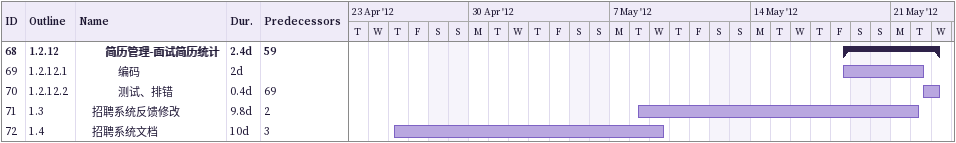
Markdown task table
| ID | WBS | Task | Duration | Start | Finish | Predecessors |
|---|---|---|---|---|---|---|
| 68 | 1.2.12 | **简历管理-面试简历统计** | 2.4d | 2012-05-18 | 2012-05-23 | 59 |
| 69 | 1.2.12.1 | 编码 | 2d | 2012-05-18 | 2012-05-22 |  |
| 70 | 1.2.12.2 | 测试、排错 | 0.4d | 2012-05-22 | 2012-05-23 | 69 |
| 71 | 1.3 | 招聘系统反馈修改 | 9.8d | 2012-05-08 | 2012-05-22 | 2 |
| 72 | 1.4 | 招聘系统文档 | 10d | 2012-04-26 | 2012-05-09 | 3 |
